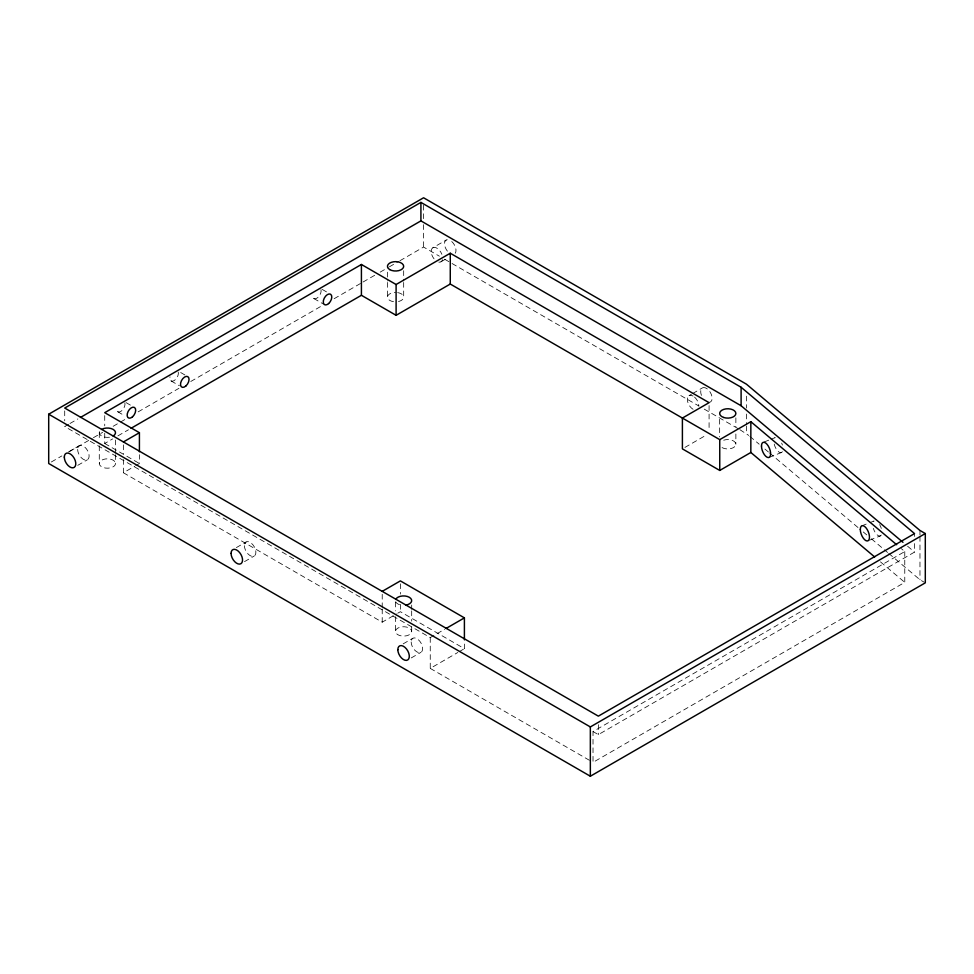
<?xml version="1.0" encoding="UTF-8"?>
<svg xmlns="http://www.w3.org/2000/svg" width="974" height="974" viewBox="0 0 974 974"><rect width="100%" height="100%" fill="white"/><g stroke="black" fill="none" stroke-linecap="round" stroke-linejoin="round"><path stroke-width="0.73" stroke-dasharray="4.87 3.65" d="M68.655 424.262L64.71 426.539L430.252 637.58L444.704 629.241M69.97 423.495L77.859 418.942M68.411 451.997L79.332 445.702M51.33 461.993L61.849 455.917M69.751 451.352L92.104 438.446M93.419 437.691L102.635 432.371M113.154 426.295L126.303 418.698M138.15 411.868L178.924 388.322M190.758 381.491L322.297 305.544M334.143 298.714L361.756 282.764M363.071 282.01L374.917 275.167M380.177 272.136L388.066 267.57M389.381 266.815L398.597 261.495M399.912 260.74L423.58 247.067L439.396 256.199M434.051 258.853A8.109 4.687 60 0 1 432.87 247.749L446.214 240.042M104.729 433.211L104.729 443.487L112.631 438.921M117.891 435.877L128.422 429.802M77.737 465.353L87.441 459.752M440.978 261.799L447.042 258.293M123.406 459.545L123.406 472.755L134.497 466.351M135.727 465.645L139.416 463.502L139.416 454.7M236.39 547.583L246.093 541.982M244.498 561.633L254.202 556.032M689.02 395.639L691.443 394.239M692.66 393.533L702.351 387.932M123.406 472.755L382.222 622.179L396.479 613.949M397.782 613.194L400.375 611.696L464.403 648.672L464.403 641.342M684.941 447.407L706.54 434.94M403.151 643.863L412.854 638.262M411.272 657.913L420.975 652.312M430.252 637.58L430.252 668.395L457.841 652.47M459.156 651.703L464.403 648.672M904.773 551.564L904.773 582.367L593.02 762.362L593.02 731.547L904.773 551.564L901.291 548.63M593.02 731.547L598.353 734.627L914.537 552.088L914.537 542.128M764.188 441.952L769.679 439.785M771.055 439.237L775.182 437.606A8.109 3.738 68.4 0 0 774.452 438.361M769.29 457.33L781.659 452.447M861.649 525.899L868.552 523.172M869.94 522.624L874.08 520.993A8.109 3.738 68.4 0 0 872.899 522.953M869.514 540.193L880.569 535.822M444.668 259.242L699.003 406.085M704.263 409.129L738.536 428.901M739.85 429.668L748.75 435.415M888.726 553.427L919.967 579.761L924.229 582.221M322.248 289.424L329.358 293.539M313.835 298.519L323.319 303.985M180.677 372.531L185.425 375.27M171.083 380.931L179.386 385.716M126.133 402.652L133.243 406.755M117.72 411.734L124.842 415.849M104.729 443.487L139.416 463.502M430.252 668.395L590.39 760.84M749.907 436.401L759.16 444.193M764.943 449.075L768.413 451.997M769.57 452.971L858.654 528.066M863.281 531.974L866.75 534.896M871.377 538.805L887.57 552.453M907.598 546.231L914.537 552.088M880.459 561.864L904.773 582.367M919.967 530.465L919.967 534.945M919.967 536.443L919.967 579.761M914.537 533.594L914.537 536.443M746.437 396.126L746.437 408.069M746.437 414.047L746.437 424.506M746.437 426.003L746.437 433.467M735.869 417.846L735.869 426.649M735.869 433.978L735.869 444.254M719.652 419.307L719.652 436.912M709.084 405.598L709.084 430.532M598.353 724.68L598.353 734.627M423.58 205.246L423.58 218.687M423.58 224.665L423.58 247.067M411.685 605.012L411.685 609.407M411.685 610.881L411.685 621.144M411.685 627.025L411.685 631.42A8.109 4.687 0 0 1 399.51 635.474A8.109 4.687 0 0 1 399.51 627.366A8.109 4.687 0 0 1 411.685 631.42M403.674 270.723L403.674 280.999M403.674 282.46L403.674 297.131A8.109 4.687 0 0 1 397.672 301.66M400.375 583.828L400.375 594.091M400.375 604.367L400.375 611.696M395.456 602.078L395.456 610.881M395.456 616.749L395.456 631.42M387.457 272.196L387.457 280.999M387.457 282.46L387.457 297.131M382.222 594.298L382.222 607.508M382.222 608.969L382.222 622.179M123.406 444.874L123.406 453.677M115.516 440.029L115.516 453.239M115.516 454.7L115.516 463.502A8.109 4.687 0 0 1 103.341 467.569A8.109 4.687 0 0 1 103.341 459.448A8.109 4.687 0 0 1 115.516 463.502M104.729 415.606L104.729 425.882M99.287 432.7L99.287 440.029M99.287 445.897L99.287 463.502M64.71 410.894L64.71 420.853M320.982 289.631A6.039 3.482 -60 0 1 317.414 297.849A6.039 3.482 -60 0 1 312.581 295.755M178.23 372.044A6.039 3.482 -60 0 1 174.102 380.627A6.039 3.482 -60 0 1 169.987 376.804M124.867 402.859A6.039 3.482 -60 0 1 121.3 411.077A6.039 3.482 -60 0 1 116.478 408.97M881.287 535.067A8.109 3.738 68.4 0 1 873.349 528.371M879.619 524.596A8.109 3.738 68.4 0 1 881.287 528.444M782.39 451.68A8.109 3.738 68.4 0 1 777.824 451.084A8.109 3.738 68.4 0 1 773.989 443.012M781.659 443.073A8.109 3.738 68.4 0 1 782.39 445.057M701.45 395.395A8.109 4.687 60 0 1 703.545 387.567A8.109 4.687 60 0 1 711.385 394.519A8.109 4.687 60 0 1 709.279 402.347M693.074 409.287A8.109 4.687 60 0 1 687.34 399.352A8.109 4.687 60 0 1 693.074 396.041M694.559 397.112A8.109 4.687 60 0 1 698.808 405.975M447.395 251.146A8.109 4.687 60 0 1 444.728 242.161A8.109 4.687 60 0 1 450.268 240.444M451.753 241.528A8.109 4.687 60 0 1 455.235 253.252M442.464 259.693A8.109 4.687 60 0 1 438.41 262.03M432.87 247.749A8.109 4.687 60 0 1 441.892 254.324M723.706 440.199A8.109 4.687 0 0 1 734.408 441.563A8.109 4.687 0 0 1 732.972 447.845A8.109 4.687 0 0 1 722.026 447.565M397.672 292.614A8.109 4.687 0 0 1 403.674 297.131M393.472 301.66A8.109 4.687 0 0 1 387.518 296.522A8.109 4.687 0 0 1 395.566 292.456M109.502 437.216A8.109 4.687 0 0 1 99.567 431.482M399.51 604.671A8.109 4.687 0 0 1 395.736 601.822M77.652 449.416A8.109 4.687 60 0 0 86.26 460.118A8.109 4.687 60 0 0 86.26 448.649A8.109 4.687 60 0 0 77.652 449.416M244.413 545.696A8.109 4.687 60 0 0 253.021 556.398A8.109 4.687 60 0 0 253.021 544.929A8.109 4.687 60 0 0 244.413 545.696M411.174 641.976A8.109 4.687 60 0 0 419.782 652.677A8.109 4.687 60 0 0 419.782 641.209A8.109 4.687 60 0 0 411.174 641.976"/><path stroke-width="1.46" d="M48.7 414.218L423.58 197.771L746.437 384.17L919.967 530.465L925.3 533.545L925.3 582.842L590.341 776.229L48.7 463.502L48.7 414.218L590.341 726.933L925.3 533.545M420.914 202.397L64.71 408.045L598.353 716.146L914.537 533.594L741.104 387.25L420.914 202.397L420.914 220.879L80.477 417.432M131.064 428.28L361.415 295.292L396.101 315.308L450.268 284.043L719.749 439.627L750.844 421.681L750.844 452.484L719.749 470.442L682.397 448.868L682.397 418.065L709.084 402.664L450.268 253.228L396.101 284.505L361.415 264.478L104.729 412.672L139.416 432.7L139.416 451.766M123.406 441.94L139.416 432.7M382.222 591.364L400.375 580.894L464.403 617.869L464.403 639.869M446.019 628.486L464.403 617.869M420.914 220.879L741.104 405.744L902.971 542.323M750.844 421.681L896.664 544.722M750.844 452.484L874.676 556.982M741.104 387.25L741.104 405.744M719.749 439.627L719.749 470.442M590.341 726.933L590.341 776.229M450.268 253.228L450.268 284.043M396.101 284.505L396.101 315.308M361.415 264.478L361.415 295.292M101.661 429.388A8.109 4.687 0 0 1 113.142 429.388A8.109 4.687 0 0 1 113.142 436.011M395.736 599.4A8.109 4.687 0 0 1 409.311 597.293A8.109 4.687 0 0 1 405.671 605.134M328.628 303.571A6.039 3.482 -60 0 0 330.551 294.221A6.039 3.482 -60 0 0 323.405 300.552A6.039 3.482 -60 0 0 328.628 303.571M185.888 385.984A6.039 3.482 -60 0 0 187.799 376.634A6.039 3.482 -60 0 0 180.653 382.965A6.039 3.482 -60 0 0 185.888 385.984M132.525 416.799A6.039 3.482 -60 0 0 134.436 407.449A6.039 3.482 -60 0 0 127.29 413.78A6.039 3.482 -60 0 0 132.525 416.799M64.308 457.11A8.109 4.687 60 0 0 72.916 467.824A8.109 4.687 60 0 0 72.916 456.343A8.109 4.687 60 0 0 64.308 457.11M231.069 553.39A8.109 4.687 60 0 0 239.677 564.104A8.109 4.687 60 0 0 239.677 552.623A8.109 4.687 60 0 0 231.069 553.39M397.83 649.67A8.109 4.687 60 0 0 406.438 660.384A8.109 4.687 60 0 0 406.438 648.903A8.109 4.687 60 0 0 397.83 649.67M860.31 529.454A8.109 3.738 68.4 0 0 867.189 540.984A8.109 3.738 68.4 0 0 867.189 529.515A8.109 3.738 68.4 0 0 860.31 529.454M761.473 446.055A8.109 3.738 68.4 0 0 768.34 457.585A8.109 3.738 68.4 0 0 768.34 446.116A8.109 3.738 68.4 0 0 761.473 446.055M723.706 417.493A8.109 4.687 0 0 0 735.869 413.439A8.109 4.687 0 0 0 723.706 409.384A8.109 4.687 0 0 0 723.706 417.493M389.831 269.64A8.109 4.687 0 0 0 403.406 267.533A8.109 4.687 0 0 0 393.472 261.799A8.109 4.687 0 0 0 389.831 269.64"/></g></svg>
